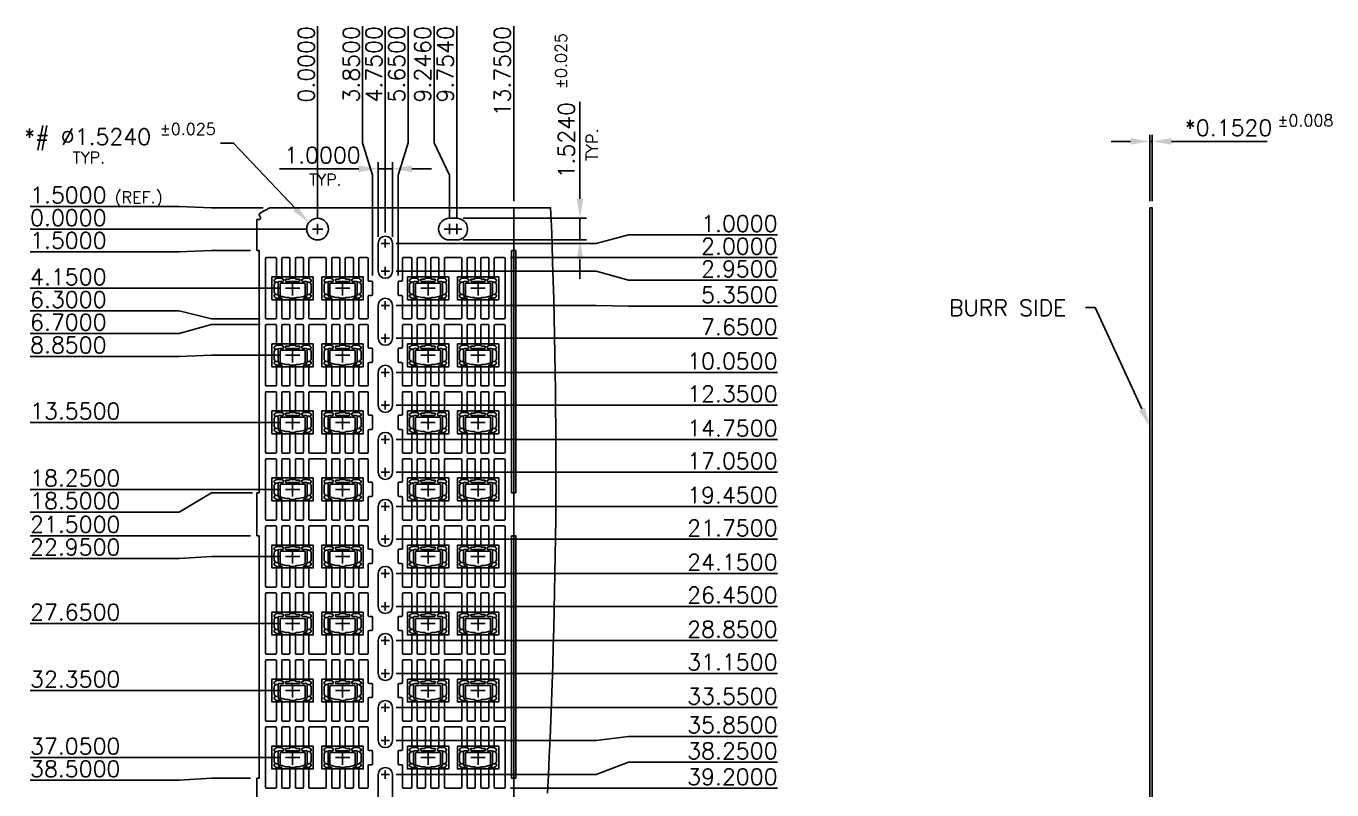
# Model space of a CAD drawing. Extents: x -367 to -120, y -452 to -104.
# Drawn here: x -365.3 to -163.8, y -221.7 to -103.9 of the extents above; entities that cross this region are included whole.
import ezdxf
from ezdxf.enums import TextEntityAlignment as Align
from ezdxf.lldxf.tags import DXFTag

# ---------------------------------------------------------------- set-up
doc = ezdxf.new("R2010")
doc.units = 0
doc.header["$LTSCALE"] = 8
doc.header["$MEASUREMENT"] = 0
doc.layers.get('0').update_dxf_attribs({"linetype": 'CONTINUOUS'})
for name, color, linetype in [('CEN', 1, 'CENTER'), ('COIN-LINE', 4, 'CONTINUOUS'), ('DIM', 5, 'CONTINUOUS'), ('LF-LINE', 7, 'CONTINUOUS'), ('Molding area', 6, 'CONTINUOUS'), ('v-groove', 2, 'CONTINUOUS')]:
    doc.layers.add(name, color=color, linetype=linetype)
doc.styles.add('SIMPLEX', font='SIMPLEX', dxfattribs={"height": 2.5})
tags = doc.linetypes.add('CENTER', pattern=[2, 1.25, -0.25, 0.25, -0.25]).pattern_tags.tags
tags[10:11] = [DXFTag(74, 4), DXFTag(75, 0), DXFTag(340, '0'), DXFTag(46, 1.0), DXFTag(50, 0.0), DXFTag(44, 0.0), DXFTag(45, 0.0)]
tags[8:9] = [DXFTag(74, 4), DXFTag(75, 0), DXFTag(340, '0'), DXFTag(46, 1.0), DXFTag(50, 0.0), DXFTag(44, 0.0), DXFTag(45, 0.0)]
tags[6:7] = [DXFTag(74, 4), DXFTag(75, 0), DXFTag(340, '0'), DXFTag(46, 1.0), DXFTag(50, 0.0), DXFTag(44, 0.0), DXFTag(45, 0.0)]
tags[4:5] = [DXFTag(74, 4), DXFTag(75, 0), DXFTag(340, '0'), DXFTag(46, 1.0), DXFTag(50, 0.0), DXFTag(44, 0.0), DXFTag(45, 0.0)]

# ---------------------------------------------------------------- blocks, each defined once
blk = doc.blocks.new('INT1')
for p, q in [((-1.9, 2.08), (-1.9, -2.08)), ((-1.21, 2.15), (-1.83, 2.15)), ((-1.14, 0.8), (-1.14, 2.08)), ((-0.76, 2.08), (-0.76, 0.8)), ((-0.26, 2.15), (-0.69, 2.15)), ((-0.19, 0.8), (-0.19, 2.08)), ((0.19, 2.08), (0.19, 0.8)), ((0.69, 2.15), (0.26, 2.15)), ((0.76, 0.8), (0.76, 2.08)), ((1.14, 2.08), (1.14, 0.8)), ((2.29, 2.15), (1.21, 2.15)), ((2.36, 0.8), (2.36, 2.08)), ((2.74, 2.08), (2.74, 0.8)), ((3.24, 2.15), (2.81, 2.15)), ((3.31, 0.8), (3.31, 2.08)), ((3.69, 2.08), (3.69, 0.8)), ((4.19, 2.15), (3.76, 2.15)), ((4.26, 0.8), (4.26, 2.08)), ((4.64, 2.08), (4.64, 0.8)), ((5.23, 2.15), (4.71, 2.15)), ((5.3, 0.57), (5.3, 2.08)), ((-1.3, 0.474), (-1.3, 0.542)), ((-1.3, 0.314), (-1.3, -0.314)), ((-1.3, 0.22), (-1.3, 0.314)), ((-1.14, 0.738), (-1.14, 0.8)), ((-1.015, 0.41), (-1.015, -0.426)), ((-0.72, 0.48), (-0.945, 0.48)), ((-0.88, -0.476), (-0.88, 0.29)), ((-0.88, 0.16), (-0.88, 0.29)), ((-0.81, 0.36), (0.81, 0.36)), ((-0.76, 0.8), (-0.76, 0.71)), ((-0.69, 0.64), (-0.65, 0.64)), ((-0.65, 0.64), (-0.65, 0.55)), ((-0.5, 0.55), (-0.5, 0.64)), ((-0.5, 0.64), (-0.26, 0.64)), ((0.43, 0.48), (-0.43, 0.48)), ((-0.19, 0.71), (-0.19, 0.8)), ((0.19, 0.8), (0.19, 0.71)), ((0.26, 0.64), (0.5, 0.64)), ((0.5, 0.64), (0.5, 0.55)), ((0.65, 0.55), (0.65, 0.64)), ((0.65, 0.64), (0.69, 0.64)), ((0.945, 0.48), (0.72, 0.48)), ((0.76, 0.71), (0.76, 0.8)), ((0.88, 0.29), (0.88, -0.476)), ((1.015, 0.29), (1.015, 0.41)), ((1.015, -0.426), (1.015, 0.29)), ((1.14, 0.738), (1.14, 0.8)), ((1.3, 0.474), (1.3, 0.542)), ((1.3, -0.22), (1.3, 0.314)), ((2.2, 0.474), (2.2, 0.542)), ((2.2, 0.314), (2.2, -0.314)), ((2.2, 0.22), (2.2, 0.314)), ((2.36, 0.738), (2.36, 0.8)), ((2.485, 0.41), (2.485, -0.426)), ((2.78, 0.48), (2.555, 0.48)), ((2.62, -0.476), (2.62, 0.29)), ((2.62, 0.16), (2.62, 0.29)), ((2.69, 0.36), (4.31, 0.36)), ((2.74, 0.8), (2.74, 0.71)), ((2.81, 0.64), (2.85, 0.64)), ((2.85, 0.64), (2.85, 0.55)), ((3, 0.55), (3, 0.64)), ((3, 0.64), (3.24, 0.64)), ((3.93, 0.48), (3.07, 0.48)), ((3.31, 0.71), (3.31, 0.8)), ((3.69, 0.8), (3.69, 0.71)), ((3.76, 0.64), (4, 0.64)), ((4, 0.64), (4, 0.55)), ((4.15, 0.55), (4.15, 0.64)), ((4.15, 0.64), (4.19, 0.64)), ((4.445, 0.48), (4.22, 0.48)), ((4.26, 0.71), (4.26, 0.8)), ((4.38, 0.29), (4.38, -0.476)), ((4.515, 0.29), (4.515, 0.41)), ((4.515, -0.426), (4.515, 0.29)), ((4.64, 0.738), (4.64, 0.8)), ((4.8, 0.474), (4.8, 0.542)), ((4.8, -0.22), (4.8, 0.314)), ((5.53, 0.5), (5.37, 0.5)), ((5.6, -0.43), (5.6, 0.43)), ((-1.3, -0.474), (-1.3, -0.542)), ((-1.14, -0.738), (-1.14, -0.8)), ((-1.14, -2.08), (-1.14, -0.8)), ((-1.015, -0.29), (-1.015, -0.426)), ((-0.83, -0.668), (-0.747, -0.69)), ((-0.469, -0.64), (-0.828, -0.544)), ((-0.76, -0.74), (-0.76, -0.8)), ((-0.76, -0.8), (-0.76, -2.08)), ((-0.26, -0.64), (-0.469, -0.64)), ((-0.19, -0.8), (-0.19, -0.71)), ((-0.19, -2.08), (-0.19, -0.8)), ((0.19, -0.71), (0.19, -0.8)), ((0.19, -0.8), (0.19, -2.08)), ((0.469, -0.64), (0.26, -0.64)), ((0.828, -0.544), (0.469, -0.64)), ((0.747, -0.69), (0.83, -0.668)), ((0.76, -0.8), (0.76, -0.74)), ((0.76, -2.08), (0.76, -0.8)), ((1.14, -0.738), (1.14, -0.8)), ((1.14, -0.8), (1.14, -2.08)), ((1.3, -0.22), (1.3, -0.314)), ((1.3, -0.474), (1.3, -0.542)), ((2.2, -0.474), (2.2, -0.542)), ((2.36, -0.738), (2.36, -0.8)), ((2.36, -2.08), (2.36, -0.8)), ((2.485, -0.29), (2.485, -0.426)), ((2.67, -0.668), (2.753, -0.69)), ((3.031, -0.64), (2.672, -0.544)), ((2.74, -0.74), (2.74, -0.8)), ((2.74, -0.8), (2.74, -2.08)), ((3.24, -0.64), (3.031, -0.64)), ((3.31, -0.8), (3.31, -0.71)), ((3.31, -2.08), (3.31, -0.8)), ((3.69, -0.71), (3.69, -0.8)), ((3.69, -0.8), (3.69, -2.08)), ((3.969, -0.64), (3.76, -0.64)), ((4.328, -0.544), (3.969, -0.64)), ((4.247, -0.69), (4.33, -0.668)), ((4.26, -0.8), (4.26, -0.74)), ((4.26, -2.08), (4.26, -0.8)), ((4.64, -0.738), (4.64, -0.8)), ((4.64, -0.8), (4.64, -2.08)), ((4.8, -0.22), (4.8, -0.314)), ((4.8, -0.474), (4.8, -0.542)), ((5.3, -2.08), (5.3, -0.57)), ((5.37, -0.5), (5.53, -0.5)), ((-1.83, -2.15), (-1.21, -2.15)), ((-0.69, -2.15), (-0.26, -2.15)), ((0.26, -2.15), (0.69, -2.15)), ((1.21, -2.15), (2.29, -2.15)), ((2.81, -2.15), (3.24, -2.15)), ((3.76, -2.15), (4.19, -2.15)), ((4.71, -2.15), (5.23, -2.15))]:
    blk.add_line(p, q)
for centre, radius, start, end in [((-1.83, 2.08), 0.07, 90, 180), ((-1.21, 2.08), 0.07, 0, 90), ((-0.69, 2.08), 0.07, 90, 180), ((-0.26, 2.08), 0.07, 0, 90), ((0.26, 2.08), 0.07, 90, 180), ((0.69, 2.08), 0.07, 0, 90), ((1.21, 2.08), 0.07, 90, 180), ((2.29, 2.08), 0.07, 0, 90), ((2.81, 2.08), 0.07, 90, 180), ((3.24, 2.08), 0.07, 0, 90), ((3.76, 2.08), 0.07, 90, 180), ((4.19, 2.08), 0.07, 0, 90), ((4.71, 2.08), 0.07, 90, 180), ((5.23, 2.08), 0.07, 0, 90), ((-1.2, 0.542), 0.1, 101.55211, 179.99078), ((-1.3, 0.394), 0.08, 269.99078, 89.99078), ((-1.24, 0.738), 0.1, 281.55211, 0), ((-0.945, 0.41), 0.07, 90, 180), ((-0.81, 0.29), 0.07, 90, 180), ((-0.69, 0.71), 0.07, 180, 270), ((-0.72, 0.55), 0.07, 270, 0), ((-0.43, 0.55), 0.07, 180, 270), ((-0.26, 0.71), 0.07, 270, 0), ((0.26, 0.71), 0.07, 180, 270), ((0.43, 0.55), 0.07, 270, 0), ((0.72, 0.55), 0.07, 180, 270), ((0.69, 0.71), 0.07, 270, 0), ((0.81, 0.29), 0.07, 0, 90), ((0.945, 0.41), 0.07, 0, 90), ((1.24, 0.738), 0.1, 180, 258.44789), ((1.2, 0.542), 0.1, 0.00922, 78.44789), ((1.3, 0.394), 0.08, 90.00922, 270.00922), ((2.3, 0.542), 0.1, 101.55211, 179.99078), ((2.2, 0.394), 0.08, 269.99078, 89.99078), ((2.26, 0.738), 0.1, 281.55211, 0), ((2.555, 0.41), 0.07, 90, 180), ((2.69, 0.29), 0.07, 90, 180), ((2.81, 0.71), 0.07, 180, 270), ((2.78, 0.55), 0.07, 270, 0), ((3.07, 0.55), 0.07, 180, 270), ((3.24, 0.71), 0.07, 270, 0), ((3.76, 0.71), 0.07, 180, 270), ((3.93, 0.55), 0.07, 270, 0), ((4.22, 0.55), 0.07, 180, 270), ((4.19, 0.71), 0.07, 270, 0), ((4.31, 0.29), 0.07, 0, 90), ((4.445, 0.41), 0.07, 0, 90), ((4.74, 0.738), 0.1, 180, 258.44789), ((4.7, 0.542), 0.1, 0.00922, 78.44789), ((4.8, 0.394), 0.08, 90.00922, 270.00922), ((5.37, 0.57), 0.07, 180, 270), ((5.53, 0.43), 0.07, 0, 90), ((-1.3, -0.394), 0.08, 270.00922, 90.00922), ((-1.2, -0.542), 0.1, 180.00922, 258.44789), ((-1.24, -0.738), 0.1, 0, 78.44789), ((-0.765, -0.426), 0.25, 180, 255), ((-0.81, -0.476), 0.07, 180, 255), ((-0.66, -0.74), 0.1, 149.98675, 180), ((-0.26, -0.71), 0.07, 0, 90), ((0.26, -0.71), 0.07, 90, 180), ((0.66, -0.74), 0.1, 0, 30.01325), ((0.81, -0.476), 0.07, 285, 0), ((0.765, -0.426), 0.25, 285, 0), ((1.24, -0.738), 0.1, 101.55211, 180), ((1.3, -0.394), 0.08, 89.99078, 269.99078), ((1.2, -0.542), 0.1, 281.55211, 359.99078), ((2.2, -0.394), 0.08, 270.00922, 90.00922), ((2.3, -0.542), 0.1, 180.00922, 258.44789), ((2.26, -0.738), 0.1, 0, 78.44789), ((2.735, -0.426), 0.25, 180, 255), ((2.69, -0.476), 0.07, 180, 255), ((2.84, -0.74), 0.1, 149.98675, 180), ((3.24, -0.71), 0.07, 0, 90), ((3.76, -0.71), 0.07, 90, 180), ((4.16, -0.74), 0.1, 0, 30.01325), ((4.31, -0.476), 0.07, 285, 0), ((4.265, -0.426), 0.25, 285, 0), ((4.74, -0.738), 0.1, 101.55211, 180), ((4.8, -0.394), 0.08, 89.99078, 269.99078), ((4.7, -0.542), 0.1, 281.55211, 359.99078), ((5.37, -0.57), 0.07, 90, 180), ((5.53, -0.43), 0.07, 270, 0), ((-1.83, -2.08), 0.07, 180, 270), ((-1.21, -2.08), 0.07, 270, 0), ((-0.69, -2.08), 0.07, 180, 270), ((-0.26, -2.08), 0.07, 270, 0), ((0.26, -2.08), 0.07, 180, 270), ((0.69, -2.08), 0.07, 270, 0), ((1.21, -2.08), 0.07, 180, 270), ((2.29, -2.08), 0.07, 270, 0), ((2.81, -2.08), 0.07, 180, 270), ((3.24, -2.08), 0.07, 270, 0), ((3.76, -2.08), 0.07, 180, 270), ((4.19, -2.08), 0.07, 270, 0), ((4.71, -2.08), 0.07, 180, 270), ((5.23, -2.08), 0.07, 270, 0)]:
    blk.add_arc(centre, radius, start, end)
at = {"layer": 'Molding area'}
for points in [[(1.45, 0.8), (-1.45, 0.8), (-1.45, -0.8), (1.45, -0.8)], [(4.95, 0.8), (2.05, 0.8), (2.05, -0.8), (4.95, -0.8)]]:
    blk.add_lwpolyline(points, close=True, dxfattribs=at)
at = {"layer": 'v-groove', "color": 4}
for p, q in [((-1.012, 0.43), (-1.228, 0.43)), ((1.012, 0.43), (1.228, 0.43)), ((2.488, 0.43), (2.272, 0.43)), ((4.512, 0.43), (4.728, 0.43)), ((-1.012, -0.43), (-1.228, -0.43)), ((1.012, -0.43), (1.228, -0.43)), ((2.488, -0.43), (2.272, -0.43)), ((4.512, -0.43), (4.728, -0.43))]:
    blk.add_line(p, q, dxfattribs=at)
at = {"layer": 'v-groove'}
for p, q in [((-0.759, 0.7), (-1.147, 0.7)), ((0.191, 0.7), (-0.191, 0.7)), ((1.147, 0.7), (0.759, 0.7)), ((2.741, 0.7), (2.353, 0.7)), ((3.691, 0.7), (3.309, 0.7)), ((4.647, 0.7), (4.259, 0.7)), ((-0.752, -0.7), (-1.147, -0.7)), ((0.191, -0.7), (-0.191, -0.7)), ((1.147, -0.7), (0.752, -0.7)), ((2.748, -0.7), (2.353, -0.7)), ((3.691, -0.7), (3.309, -0.7)), ((4.647, -0.7), (4.252, -0.7))]:
    blk.add_line(p, q, dxfattribs=at)
blk = doc.blocks.new('INT2')
for p, q in [((-1.8, 2.08), (-1.8, 0.57)), ((-1.21, 2.15), (-1.73, 2.15)), ((-1.14, 0.8), (-1.14, 2.08)), ((-0.76, 2.08), (-0.76, 0.8)), ((-0.26, 2.15), (-0.69, 2.15)), ((-0.19, 0.8), (-0.19, 2.08)), ((0.19, 0.8), (0.19, 2.08)), ((0.26, 2.15), (0.69, 2.15)), ((0.76, 2.08), (0.76, 0.8)), ((1.14, 2.08), (1.14, 0.8)), ((2.29, 2.15), (1.21, 2.15)), ((2.36, 0.8), (2.36, 2.08)), ((2.74, 2.08), (2.74, 0.8)), ((3.24, 2.15), (2.81, 2.15)), ((3.31, 0.8), (3.31, 2.08)), ((3.69, 0.8), (3.69, 2.08)), ((3.76, 2.15), (4.19, 2.15)), ((4.26, 2.08), (4.26, 0.8)), ((4.64, 2.08), (4.64, 0.8)), ((5.33, 2.15), (4.71, 2.15)), ((5.4, -2.08), (5.4, 2.08)), ((-2.1, 0.43), (-2.1, -0.43)), ((-1.87, 0.5), (-2.03, 0.5)), ((-1.3, 0.474), (-1.3, 0.542)), ((-1.3, 0.314), (-1.3, -0.314)), ((-1.3, 0.22), (-1.3, 0.314)), ((-1.14, 0.738), (-1.14, 0.8)), ((-1.015, 0.41), (-1.015, 0.29)), ((-1.015, 0.29), (-1.015, -0.426)), ((-0.72, 0.48), (-0.945, 0.48)), ((-0.88, -0.476), (-0.88, 0.29)), ((-0.88, 0.16), (-0.88, 0.29)), ((-0.81, 0.36), (0.81, 0.36)), ((-0.76, 0.8), (-0.76, 0.71)), ((-0.69, 0.64), (-0.65, 0.64)), ((-0.65, 0.64), (-0.65, 0.55)), ((-0.5, 0.55), (-0.5, 0.64)), ((-0.5, 0.64), (-0.26, 0.64)), ((0.43, 0.48), (-0.43, 0.48)), ((-0.19, 0.71), (-0.19, 0.8)), ((0.19, 0.8), (0.19, 0.71)), ((0.26, 0.64), (0.5, 0.64)), ((0.5, 0.64), (0.5, 0.55)), ((0.65, 0.55), (0.65, 0.64)), ((0.65, 0.64), (0.69, 0.64)), ((0.945, 0.48), (0.72, 0.48)), ((0.76, 0.71), (0.76, 0.8)), ((0.88, 0.29), (0.88, -0.476)), ((1.015, 0.29), (1.015, 0.41)), ((1.015, -0.426), (1.015, 0.29)), ((1.14, 0.738), (1.14, 0.8)), ((1.3, 0.474), (1.3, 0.542)), ((1.3, -0.314), (1.3, 0.314)), ((2.2, 0.474), (2.2, 0.542)), ((2.2, 0.314), (2.2, -0.314)), ((2.2, 0.22), (2.2, 0.314)), ((2.36, 0.738), (2.36, 0.8)), ((2.485, 0.41), (2.485, 0.29)), ((2.485, 0.29), (2.485, -0.426)), ((2.78, 0.48), (2.555, 0.48)), ((2.62, -0.476), (2.62, 0.29)), ((2.62, 0.16), (2.62, 0.29)), ((2.69, 0.36), (4.31, 0.36)), ((2.74, 0.8), (2.74, 0.71)), ((2.81, 0.64), (2.85, 0.64)), ((2.85, 0.64), (2.85, 0.55)), ((3, 0.55), (3, 0.64)), ((3, 0.64), (3.24, 0.64)), ((3.93, 0.48), (3.07, 0.48)), ((3.31, 0.71), (3.31, 0.8)), ((3.69, 0.8), (3.69, 0.71)), ((3.76, 0.64), (4, 0.64)), ((4, 0.64), (4, 0.55)), ((4.15, 0.55), (4.15, 0.64)), ((4.15, 0.64), (4.19, 0.64)), ((4.445, 0.48), (4.22, 0.48)), ((4.26, 0.71), (4.26, 0.8)), ((4.38, 0.29), (4.38, -0.476)), ((4.515, 0.29), (4.515, 0.41)), ((4.515, -0.426), (4.515, 0.29)), ((4.64, 0.738), (4.64, 0.8)), ((4.8, 0.474), (4.8, 0.542)), ((4.8, -0.314), (4.8, 0.314)), ((-2.03, -0.5), (-1.87, -0.5)), ((-1.8, -0.57), (-1.8, -2.08)), ((-1.3, -0.474), (-1.3, -0.542)), ((-1.14, -0.738), (-1.14, -0.8)), ((-1.14, -2.08), (-1.14, -0.8)), ((-0.83, -0.668), (-0.747, -0.69)), ((-0.469, -0.64), (-0.828, -0.544)), ((-0.76, -0.74), (-0.76, -0.8)), ((-0.76, -0.8), (-0.76, -2.08)), ((-0.26, -0.64), (-0.469, -0.64)), ((-0.19, -0.8), (-0.19, -0.71)), ((-0.19, -2.08), (-0.19, -0.8)), ((0.19, -0.71), (0.19, -0.8)), ((0.19, -0.8), (0.19, -2.08)), ((0.469, -0.64), (0.26, -0.64)), ((0.828, -0.544), (0.469, -0.64)), ((0.747, -0.69), (0.83, -0.668)), ((0.76, -0.8), (0.76, -0.74)), ((0.76, -2.08), (0.76, -0.8)), ((1.14, -0.738), (1.14, -0.8)), ((1.14, -0.8), (1.14, -2.08)), ((1.3, -0.474), (1.3, -0.542)), ((2.2, -0.474), (2.2, -0.542)), ((2.36, -0.738), (2.36, -0.8)), ((2.36, -2.08), (2.36, -0.8)), ((2.67, -0.668), (2.753, -0.69)), ((3.031, -0.64), (2.672, -0.544)), ((2.74, -0.74), (2.74, -0.8)), ((2.74, -0.8), (2.74, -2.08)), ((3.24, -0.64), (3.031, -0.64)), ((3.31, -0.8), (3.31, -0.71)), ((3.31, -2.08), (3.31, -0.8)), ((3.69, -0.71), (3.69, -0.8)), ((3.69, -0.8), (3.69, -2.08)), ((3.969, -0.64), (3.76, -0.64)), ((4.328, -0.544), (3.969, -0.64)), ((4.247, -0.69), (4.33, -0.668)), ((4.26, -0.8), (4.26, -0.74)), ((4.26, -2.08), (4.26, -0.8)), ((4.64, -0.738), (4.64, -0.8)), ((4.64, -0.8), (4.64, -2.08)), ((4.8, -0.474), (4.8, -0.542)), ((-1.73, -2.15), (-1.21, -2.15)), ((-0.69, -2.15), (-0.26, -2.15)), ((0.26, -2.15), (0.69, -2.15)), ((1.21, -2.15), (2.29, -2.15)), ((2.81, -2.15), (3.24, -2.15)), ((3.76, -2.15), (4.19, -2.15)), ((4.71, -2.15), (5.33, -2.15))]:
    blk.add_line(p, q)
for centre, radius, start, end in [((-1.73, 2.08), 0.07, 90, 180), ((-1.21, 2.08), 0.07, 0, 90), ((-0.69, 2.08), 0.07, 90, 180), ((-0.26, 2.08), 0.07, 0, 90), ((0.26, 2.08), 0.07, 90, 180), ((0.69, 2.08), 0.07, 0, 90), ((1.21, 2.08), 0.07, 90, 180), ((2.29, 2.08), 0.07, 0, 90), ((2.81, 2.08), 0.07, 90, 180), ((3.24, 2.08), 0.07, 0, 90), ((3.76, 2.08), 0.07, 90, 180), ((4.19, 2.08), 0.07, 0, 90), ((4.71, 2.08), 0.07, 90, 180), ((5.33, 2.08), 0.07, 0, 90), ((-2.03, 0.43), 0.07, 90, 180), ((-1.87, 0.57), 0.07, 270, 0), ((-1.2, 0.542), 0.1, 101.55211, 179.99078), ((-1.3, 0.394), 0.08, 269.99078, 89.99078), ((-1.24, 0.738), 0.1, 281.55211, 0), ((-0.945, 0.41), 0.07, 90, 180), ((-0.81, 0.29), 0.07, 90, 180), ((-0.69, 0.71), 0.07, 180, 270), ((-0.72, 0.55), 0.07, 270, 0), ((-0.43, 0.55), 0.07, 180, 270), ((-0.26, 0.71), 0.07, 270, 0), ((0.26, 0.71), 0.07, 180, 270), ((0.43, 0.55), 0.07, 270, 0), ((0.72, 0.55), 0.07, 180, 270), ((0.69, 0.71), 0.07, 270, 0), ((0.81, 0.29), 0.07, 0, 90), ((0.945, 0.41), 0.07, 0, 90), ((1.24, 0.738), 0.1, 180, 258.44789), ((1.2, 0.542), 0.1, 0.00922, 78.44789), ((1.3, 0.394), 0.08, 90.00922, 270.00922), ((2.3, 0.542), 0.1, 101.55211, 179.99078), ((2.2, 0.394), 0.08, 269.99078, 89.99078), ((2.26, 0.738), 0.1, 281.55211, 0), ((2.555, 0.41), 0.07, 90, 180), ((2.69, 0.29), 0.07, 90, 180), ((2.81, 0.71), 0.07, 180, 270), ((2.78, 0.55), 0.07, 270, 0), ((3.07, 0.55), 0.07, 180, 270), ((3.24, 0.71), 0.07, 270, 0), ((3.76, 0.71), 0.07, 180, 270), ((3.93, 0.55), 0.07, 270, 0), ((4.22, 0.55), 0.07, 180, 270), ((4.19, 0.71), 0.07, 270, 0), ((4.31, 0.29), 0.07, 0, 90), ((4.445, 0.41), 0.07, 0, 90), ((4.74, 0.738), 0.1, 180, 258.44789), ((4.7, 0.542), 0.1, 0.00922, 78.44789), ((4.8, 0.394), 0.08, 90.00922, 270.00922), ((-2.03, -0.43), 0.07, 180, 270), ((-1.87, -0.57), 0.07, 0, 90), ((-1.3, -0.394), 0.08, 270.00922, 90.00922), ((-1.2, -0.542), 0.1, 180.00922, 258.44789), ((-1.24, -0.738), 0.1, 0, 78.44789), ((-0.765, -0.426), 0.25, 180, 255), ((-0.81, -0.476), 0.07, 180, 255), ((-0.66, -0.74), 0.1, 149.98675, 180), ((-0.26, -0.71), 0.07, 0, 90), ((0.26, -0.71), 0.07, 90, 180), ((0.66, -0.74), 0.1, 0, 30.01325), ((0.81, -0.476), 0.07, 285, 0), ((0.765, -0.426), 0.25, 285, 0), ((1.24, -0.738), 0.1, 101.55211, 180), ((1.3, -0.394), 0.08, 89.99078, 269.99078), ((1.2, -0.542), 0.1, 281.55211, 359.99078), ((2.2, -0.394), 0.08, 270.00922, 90.00922), ((2.3, -0.542), 0.1, 180.00922, 258.44789), ((2.26, -0.738), 0.1, 0, 78.44789), ((2.735, -0.426), 0.25, 180, 255), ((2.69, -0.476), 0.07, 180, 255), ((2.84, -0.74), 0.1, 149.98675, 180), ((3.24, -0.71), 0.07, 0, 90), ((3.76, -0.71), 0.07, 90, 180), ((4.16, -0.74), 0.1, 0, 30.01325), ((4.31, -0.476), 0.07, 285, 0), ((4.265, -0.426), 0.25, 285, 0), ((4.74, -0.738), 0.1, 101.55211, 180), ((4.8, -0.394), 0.08, 89.99078, 269.99078), ((4.7, -0.542), 0.1, 281.55211, 359.99078), ((-1.73, -2.08), 0.07, 180, 270), ((-1.21, -2.08), 0.07, 270, 0), ((-0.69, -2.08), 0.07, 180, 270), ((-0.26, -2.08), 0.07, 270, 0), ((0.26, -2.08), 0.07, 180, 270), ((0.69, -2.08), 0.07, 270, 0), ((1.21, -2.08), 0.07, 180, 270), ((2.29, -2.08), 0.07, 270, 0), ((2.81, -2.08), 0.07, 180, 270), ((3.24, -2.08), 0.07, 270, 0), ((3.76, -2.08), 0.07, 180, 270), ((4.19, -2.08), 0.07, 270, 0), ((4.71, -2.08), 0.07, 180, 270), ((5.33, -2.08), 0.07, 270, 0)]:
    blk.add_arc(centre, radius, start, end)
at = {"layer": 'Molding area'}
for points in [[(-1.45, 0.8), (-1.45, -0.8), (1.45, -0.8), (1.45, 0.8)], [(2.05, 0.8), (2.05, -0.8), (4.95, -0.8), (4.95, 0.8)]]:
    blk.add_lwpolyline(points, close=True, dxfattribs=at)
at = {"layer": 'v-groove', "color": 4}
for p, q in [((-1.012, 0.43), (-1.228, 0.43)), ((1.012, 0.43), (1.228, 0.43)), ((2.488, 0.43), (2.272, 0.43)), ((4.512, 0.43), (4.728, 0.43)), ((-1.012, -0.43), (-1.228, -0.43)), ((1.012, -0.43), (1.228, -0.43)), ((2.488, -0.43), (2.272, -0.43)), ((4.512, -0.43), (4.728, -0.43))]:
    blk.add_line(p, q, dxfattribs=at)
at = {"layer": 'v-groove'}
for p, q in [((-1.147, 0.7), (-0.759, 0.7)), ((-0.191, 0.7), (0.191, 0.7)), ((0.759, 0.7), (1.147, 0.7)), ((2.353, 0.7), (2.741, 0.7)), ((3.309, 0.7), (3.691, 0.7)), ((4.259, 0.7), (4.647, 0.7)), ((-1.147, -0.7), (-0.752, -0.7)), ((-0.191, -0.7), (0.191, -0.7)), ((0.752, -0.7), (1.147, -0.7)), ((2.353, -0.7), (2.748, -0.7)), ((3.309, -0.7), (3.691, -0.7)), ((4.252, -0.7), (4.647, -0.7))]:
    blk.add_line(p, q, dxfattribs=at)

msp = doc.modelspace()

# ---------------------------------------------------------------- linework, layer by layer
at = {"layer": 'CEN'}
for p, q in [((-290.05, -131.87), (-290.05, -314.47)), ((-320.3, -135.96), (-320.3, -134.37)), ((-299.96, -135.96), (-299.96, -134.37)), ((-298.84, -135.96), (-298.84, -134.37)), ((-319.51, -135.17), (-321.09, -135.17)), ((-309.85, -138.03), (-309.85, -136.71)), ((-299.17, -135.17), (-300.75, -135.17)), ((-298.05, -135.17), (-299.63, -135.17)), ((-309.19, -137.37), (-310.51, -137.37)), ((-309.85, -142.32), (-309.85, -141)), ((-309.19, -141.66), (-310.51, -141.66)), ((-323.05, -144.3), (-325.25, -144.3)), ((-324.15, -145.4), (-324.15, -143.2)), ((-317.55, -144.3), (-315.35, -144.3)), ((-316.45, -145.4), (-316.45, -143.2)), ((-302.15, -144.3), (-304.35, -144.3)), ((-303.25, -145.4), (-303.25, -143.2)), ((-296.65, -144.3), (-294.45, -144.3)), ((-295.55, -145.4), (-295.55, -143.2)), ((-309.19, -146.94), (-310.51, -146.94)), ((-309.85, -147.6), (-309.85, -146.28)), ((-309.19, -152), (-310.51, -152)), ((-309.85, -152.66), (-309.85, -151.34)), ((-323.05, -154.64), (-325.25, -154.64)), ((-324.15, -155.74), (-324.15, -153.54)), ((-317.55, -154.64), (-315.35, -154.64)), ((-316.45, -155.74), (-316.45, -153.54)), ((-302.15, -154.64), (-304.35, -154.64)), ((-303.25, -155.74), (-303.25, -153.54)), ((-296.65, -154.64), (-294.45, -154.64)), ((-295.55, -155.74), (-295.55, -153.54)), ((-309.85, -157.94), (-309.85, -156.62)), ((-309.19, -157.28), (-310.51, -157.28)), ((-309.19, -162.34), (-310.51, -162.34)), ((-309.85, -163), (-309.85, -161.68)), ((-323.05, -164.98), (-325.25, -164.98)), ((-324.15, -166.08), (-324.15, -163.88)), ((-317.55, -164.98), (-315.35, -164.98)), ((-316.45, -166.08), (-316.45, -163.88)), ((-302.15, -164.98), (-304.35, -164.98)), ((-303.25, -166.08), (-303.25, -163.88)), ((-296.65, -164.98), (-294.45, -164.98)), ((-295.55, -166.08), (-295.55, -163.88)), ((-309.85, -168.28), (-309.85, -166.96)), ((-309.19, -167.62), (-310.51, -167.62)), ((-309.19, -172.68), (-310.51, -172.68)), ((-309.85, -173.34), (-309.85, -172.02)), ((-324.15, -176.42), (-324.15, -174.22)), ((-316.45, -176.42), (-316.45, -174.22)), ((-303.25, -176.42), (-303.25, -174.22)), ((-295.55, -176.42), (-295.55, -174.22)), ((-323.05, -175.32), (-325.25, -175.32)), ((-317.55, -175.32), (-315.35, -175.32)), ((-302.15, -175.32), (-304.35, -175.32)), ((-296.65, -175.32), (-294.45, -175.32)), ((-309.19, -177.96), (-310.51, -177.96)), ((-309.85, -178.62), (-309.85, -177.3)), ((-309.19, -183.02), (-310.51, -183.02)), ((-309.85, -183.68), (-309.85, -182.36)), ((-324.15, -186.76), (-324.15, -184.56)), ((-316.45, -186.76), (-316.45, -184.56)), ((-303.25, -186.76), (-303.25, -184.56)), ((-295.55, -186.76), (-295.55, -184.56)), ((-323.05, -185.66), (-325.25, -185.66)), ((-317.55, -185.66), (-315.35, -185.66)), ((-302.15, -185.66), (-304.35, -185.66)), ((-296.65, -185.66), (-294.45, -185.66)), ((-309.19, -188.3), (-310.51, -188.3)), ((-309.85, -188.96), (-309.85, -187.64)), ((-309.19, -193.36), (-310.51, -193.36)), ((-309.85, -194.02), (-309.85, -192.7)), ((-324.15, -197.1), (-324.15, -194.9)), ((-316.45, -197.1), (-316.45, -194.9)), ((-303.25, -197.1), (-303.25, -194.9)), ((-295.55, -197.1), (-295.55, -194.9)), ((-323.05, -196), (-325.25, -196)), ((-317.55, -196), (-315.35, -196)), ((-302.15, -196), (-304.35, -196)), ((-296.65, -196), (-294.45, -196)), ((-309.19, -198.64), (-310.51, -198.64)), ((-309.85, -199.3), (-309.85, -197.98)), ((-309.85, -204.36), (-309.85, -203.04)), ((-324.15, -207.44), (-324.15, -205.24)), ((-316.45, -207.44), (-316.45, -205.24)), ((-309.19, -203.7), (-310.51, -203.7)), ((-303.25, -207.44), (-303.25, -205.24)), ((-295.55, -207.44), (-295.55, -205.24)), ((-323.05, -206.34), (-325.25, -206.34)), ((-317.55, -206.34), (-315.35, -206.34)), ((-302.15, -206.34), (-304.35, -206.34)), ((-296.65, -206.34), (-294.45, -206.34)), ((-309.19, -208.98), (-310.51, -208.98)), ((-309.85, -209.64), (-309.85, -208.32)), ((-309.85, -214.7), (-309.85, -213.38)), ((-309.19, -214.04), (-310.51, -214.04)), ((-323.05, -216.68), (-325.25, -216.68)), ((-324.15, -217.78), (-324.15, -215.58)), ((-317.55, -216.68), (-315.35, -216.68)), ((-316.45, -217.78), (-316.45, -215.58)), ((-302.15, -216.68), (-304.35, -216.68)), ((-303.25, -217.78), (-303.25, -215.58)), ((-296.65, -216.68), (-294.45, -216.68)), ((-295.55, -217.78), (-295.55, -215.58)), ((-309.19, -219.32), (-310.51, -219.32)), ((-309.85, -219.98), (-309.85, -218.66))]:
    msp.add_line(p, q, dxfattribs=at)
at = {"layer": 'COIN-LINE'}
for p, q in [((-320.3, -126.87), (-320.3, -121.87)), ((-311.83, -126.87), (-313.35, -121.87)), ((-309.85, -126.87), (-309.85, -121.87)), ((-307.87, -126.87), (-306.35, -121.87)), ((-299.96, -126.87), (-302.34, -121.87)), ((-298.84, -126.87), (-298.84, -121.87)), ((-290.05, -126.87), (-290.05, -121.87)), ((-336.65, -131.87), (-341.65, -131.67)), ((-336.65, -135.17), (-341.65, -135.17)), ((-277.35, -137.37), (-272.35, -136.07)), ((-336.65, -138.47), (-341.65, -138.67)), ((-277.35, -139.57), (-272.35, -139.57)), ((-277.35, -141.66), (-272.35, -143.07)), ((-336.65, -144.3), (-341.65, -144.3)), ((-277.35, -146.94), (-272.35, -147.07)), ((-336.65, -149.03), (-341.65, -147.8)), ((-336.65, -149.91), (-341.65, -151.3)), ((-277.35, -152), (-272.35, -152)), ((-336.65, -154.64), (-341.65, -154.8)), ((-277.35, -157.28), (-272.35, -157.28)), ((-277.35, -162.34), (-272.35, -162.34)), ((-336.65, -164.98), (-341.65, -164.98)), ((-277.35, -167.62), (-272.35, -167.62)), ((-277.35, -172.68), (-272.35, -172.68)), ((-336.65, -175.32), (-341.65, -175.32)), ((-336.65, -175.87), (-341.65, -178.82)), ((-277.35, -177.96), (-272.35, -177.96)), ((-336.65, -182.47), (-341.65, -182.47)), ((-277.35, -183.02), (-272.35, -183.02)), ((-336.65, -185.66), (-341.65, -185.97)), ((-277.35, -188.3), (-272.35, -188.3)), ((-277.35, -193.36), (-272.35, -193.36)), ((-336.65, -196), (-341.65, -196)), ((-277.35, -198.64), (-272.35, -198.64)), ((-277.35, -203.7), (-272.35, -203.7)), ((-336.65, -206.34), (-341.65, -206.34)), ((-277.35, -208.98), (-272.35, -208.98)), ((-277.35, -214.04), (-272.35, -213.41)), ((-336.65, -216.68), (-341.65, -216.68)), ((-277.35, -219.32), (-272.35, -217.41)), ((-336.65, -219.87), (-341.65, -220.18)), ((-277.35, -221.41), (-272.35, -221.41))]:
    msp.add_line(p, q, dxfattribs=at)
msp.add_lwpolyline([(-191.89, -131.87), (-191.89, -314.47), (-191.56, -314.47), (-191.56, -131.87)], close=True, dxfattribs=at)
at = {"layer": 'DIM'}
for p, q in [((-320.3, -121.87), (-320.3, -103.87)), ((-313.35, -121.87), (-313.35, -103.87)), ((-309.85, -121.87), (-309.85, -103.87)), ((-306.35, -121.87), (-306.35, -103.87)), ((-302.34, -121.87), (-302.34, -103.87)), ((-298.84, -121.87), (-298.84, -103.87)), ((-290.05, -121.87), (-290.05, -103.87)), ((-279.82, -130.49), (-279.82, -115.54)), ((-191.89, -130.87), (-191.89, -120.65)), ((-191.56, -130.87), (-191.56, -120.65)), ((-194.89, -121.65), (-197.89, -121.65)), ((-191.89, -121.65), (-191.56, -121.65)), ((-188.56, -121.65), (-173.82, -121.65)), ((-310.95, -136.37), (-310.95, -124.87)), ((-308.75, -136.37), (-308.75, -124.87)), ((-313.95, -125.87), (-326.15, -125.87)), ((-320.3, -133.37), (-320.3, -126.87)), ((-311.83, -142.35), (-311.83, -126.87)), ((-310.95, -125.87), (-308.75, -125.87)), ((-309.85, -135.71), (-309.85, -126.87)), ((-307.87, -142.35), (-307.87, -126.87)), ((-305.75, -125.87), (-302.75, -125.87)), ((-299.96, -133.37), (-299.96, -126.87)), ((-298.84, -133.37), (-298.84, -126.87)), ((-290.05, -130.87), (-290.05, -126.87)), ((-341.65, -131.67), (-364.65, -131.67)), ((-328.69, -131.87), (-336.65, -131.87)), ((-297.84, -133.49), (-278.82, -133.49)), ((-279.82, -133.49), (-279.82, -136.84)), ((-341.65, -135.17), (-364.65, -135.17)), ((-322.09, -135.17), (-336.65, -135.17)), ((-297.84, -136.84), (-278.82, -136.84)), ((-272.35, -136.07), (-249.35, -136.07)), ((-341.65, -138.67), (-364.65, -138.67)), ((-330.65, -138.47), (-336.65, -138.47)), ((-308.19, -137.37), (-277.35, -137.37)), ((-290.52, -139.57), (-277.35, -139.57)), ((-279.82, -139.84), (-279.82, -142.84)), ((-272.35, -139.57), (-249.35, -139.57)), ((-308.19, -141.66), (-277.35, -141.66)), ((-341.65, -144.3), (-364.65, -144.3)), ((-326.25, -144.3), (-336.65, -144.3)), ((-272.35, -143.07), (-249.35, -143.07)), ((-308.19, -146.94), (-277.35, -146.94)), ((-341.65, -147.8), (-364.65, -147.8)), ((-329.17, -149.03), (-336.65, -149.03)), ((-272.35, -147.07), (-249.35, -147.07)), ((-200.32, -147.28), (-201.82, -147.28)), ((-193.14, -162.92), (-200.32, -147.28)), ((-329.17, -149.91), (-336.65, -149.91)), ((-341.65, -151.3), (-364.65, -151.3)), ((-308.19, -152), (-277.35, -152)), ((-272.35, -152), (-249.35, -152)), ((-341.65, -154.8), (-364.65, -154.8)), ((-326.25, -154.64), (-336.65, -154.64)), ((-308.19, -157.28), (-277.35, -157.28)), ((-272.35, -157.28), (-249.35, -157.28)), ((-308.19, -162.34), (-277.35, -162.34)), ((-272.35, -162.34), (-249.35, -162.34)), ((-341.65, -164.98), (-364.65, -164.98)), ((-326.25, -164.98), (-336.65, -164.98)), ((-308.19, -167.62), (-277.35, -167.62)), ((-272.35, -167.62), (-249.35, -167.62)), ((-308.19, -172.68), (-277.35, -172.68)), ((-272.35, -172.68), (-249.35, -172.68)), ((-341.65, -175.32), (-364.65, -175.32)), ((-326.25, -175.32), (-336.65, -175.32)), ((-330.32, -175.87), (-336.65, -175.87)), ((-341.65, -178.82), (-364.65, -178.82)), ((-308.19, -177.96), (-277.35, -177.96)), ((-272.35, -177.96), (-249.35, -177.96)), ((-341.65, -182.47), (-364.65, -182.47)), ((-330.65, -182.47), (-336.65, -182.47)), ((-308.19, -183.02), (-277.35, -183.02)), ((-272.35, -183.02), (-249.35, -183.02)), ((-341.65, -185.97), (-364.65, -185.97)), ((-326.25, -185.66), (-336.65, -185.66)), ((-308.19, -188.3), (-277.35, -188.3)), ((-272.35, -188.3), (-249.35, -188.3)), ((-308.19, -193.36), (-277.35, -193.36)), ((-272.35, -193.36), (-249.35, -193.36)), ((-341.65, -196), (-364.65, -196)), ((-326.25, -196), (-336.65, -196)), ((-308.19, -198.64), (-277.35, -198.64)), ((-272.35, -198.64), (-249.35, -198.64)), ((-308.19, -203.7), (-277.35, -203.7)), ((-272.35, -203.7), (-249.35, -203.7)), ((-341.65, -206.34), (-364.65, -206.34)), ((-326.25, -206.34), (-336.65, -206.34)), ((-308.19, -208.98), (-277.35, -208.98)), ((-272.35, -208.98), (-249.35, -208.98)), ((-272.35, -213.41), (-249.35, -213.41)), ((-308.19, -214.04), (-277.35, -214.04)), ((-341.65, -216.68), (-364.65, -216.68)), ((-326.25, -216.68), (-336.65, -216.68)), ((-272.35, -217.41), (-249.35, -217.41)), ((-308.19, -219.32), (-277.35, -219.32)), ((-341.65, -220.18), (-364.65, -220.18)), ((-330.65, -219.87), (-336.65, -219.87)), ((-290.52, -221.41), (-277.35, -221.41)), ((-272.35, -221.41), (-249.35, -221.41))]:
    msp.add_line(p, q, dxfattribs=at)
msp.add_lwpolyline([(-323.71, -131.99), (-333.28, -121.9), (-335.27, -121.9)], dxfattribs=at)
for points in [[(-191.89, -121.65), (-194.89, -122.15), (-194.89, -121.15)], [(-191.56, -121.65), (-188.56, -122.15), (-188.56, -121.15)], [(-310.95, -125.87), (-313.95, -126.37), (-313.95, -125.37)], [(-308.75, -125.87), (-305.75, -126.37), (-305.75, -125.37)], [(-279.82, -133.49), (-280.32, -130.49), (-279.32, -130.49)], [(-321.65, -134.17), (-323.35, -131.65), (-324.07, -132.34)], [(-279.82, -136.84), (-280.32, -139.84), (-279.32, -139.84)], [(-191.89, -165.65), (-192.69, -162.71), (-193.6, -163.13)]]:
    msp.add_solid(points, dxfattribs=at)
at = {"layer": 'LF-LINE'}
msp.add_lwpolyline([(-284.84, -222.18, 0.023153), (-284.35, -131.87), (-327.69, -131.87), (-329.2, -132.74, 0.445944), (-329.27, -133.06), (-329.13, -133.36, -0.613622), (-329.31, -133.71), (-329.65, -133.71), (-329.65, -138.47), (-329.32, -138.47), (-329.32, -175.87), (-329.65, -175.87), (-329.65, -182.47), (-329.32, -182.47), (-329.32, -219.87), (-329.65, -219.87), (-329.65, -226.47)], format="xyb", dxfattribs=at)
for points in [[(-299.96, -136.84), (-298.84, -136.84, 1), (-298.84, -133.49), (-299.96, -133.49, 1)], [(-310.95, -141.66, 1), (-308.75, -141.66), (-308.75, -137.37, 1), (-310.95, -137.37)], [(-310.95, -152, 1), (-308.75, -152), (-308.75, -146.94, 1), (-310.95, -146.94)], [(-310.95, -162.34, 1), (-308.75, -162.34), (-308.75, -157.28, 1), (-310.95, -157.28)], [(-310.95, -172.68, 1), (-308.75, -172.68), (-308.75, -167.62, 1), (-310.95, -167.62)], [(-310.95, -183.02, 1), (-308.75, -183.02), (-308.75, -177.96, 1), (-310.95, -177.96)], [(-310.95, -193.36, 1), (-308.75, -193.36), (-308.75, -188.3, 1), (-310.95, -188.3)], [(-310.95, -203.7, 1), (-308.75, -203.7), (-308.75, -198.64, 1), (-310.95, -198.64)], [(-310.95, -214.04, 1), (-308.75, -214.04), (-308.75, -208.98, 1), (-310.95, -208.98)], [(-310.95, -227.02, 1), (-308.75, -227.02), (-308.75, -219.32, 1), (-310.95, -219.32)]]:
    msp.add_lwpolyline(points, format="xyb", close=True, dxfattribs=at)
for points in [[(-290.38, -138.47), (-289.72, -138.47), (-289.72, -175.87), (-290.38, -175.87)], [(-290.38, -182.47), (-289.72, -182.47), (-289.72, -219.87), (-290.38, -219.87)]]:
    msp.add_lwpolyline(points, close=True, dxfattribs=at)
msp.add_circle((-320.3, -135.17), 1.68, dxfattribs=at)

# ---------------------------------------------------------------- block references
at = {"xscale": 2.2, "yscale": 2.2, "zscale": 2.2}
for name, p in [('INT1', (-324.15, -144.3)), ('INT2', (-303.25, -144.3)), ('INT1', (-324.15, -154.64)), ('INT2', (-303.25, -154.64)), ('INT1', (-324.15, -164.98)), ('INT2', (-303.25, -164.98)), ('INT1', (-324.15, -175.32)), ('INT2', (-303.25, -175.32)), ('INT1', (-324.15, -185.66)), ('INT2', (-303.25, -185.66)), ('INT1', (-324.15, -196)), ('INT2', (-303.25, -196)), ('INT1', (-324.15, -206.34)), ('INT2', (-303.25, -206.34)), ('INT1', (-324.15, -216.68)), ('INT2', (-303.25, -216.68))]:
    msp.add_blockref(name, p, dxfattribs=at)

# ---------------------------------------------------------------- texts
at = {"layer": 'DIM', "style": 'SIMPLEX'}
for s, p in [('0.0000', (-320.8, -103.87)), ('3.8500', (-313.85, -103.87)), ('4.7500', (-310.35, -103.87)), ('5.6500', (-306.85, -103.87)), ('9.2460', (-302.84, -103.87)), ('9.7540', (-299.34, -103.87)), ('13.7500', (-290.55, -103.87))]:
    msp.add_text(s, height=2.5, rotation=90, dxfattribs=at).set_placement(p, align=Align.RIGHT)
for s, height, p in [('%%P0.025', 1.8, (-344.64, -120.64)), ('*# %%C1.5240', 2.5, (-365.59, -122.18)), ('TYP.', 1.8, (-358.09, -125.04)), ('1.5000', 2.5, (-364.65, -131.17)), ('(REF.)', 1.8, (-351.61, -131.17)), ('0.0000', 2.5, (-364.65, -134.67)), ('1.5000', 2.5, (-364.65, -138.17)), ('4.1500', 2.5, (-364.65, -143.8)), ('6.3000', 2.5, (-364.65, -147.3)), ('BURR SIDE', 2.5, (-222.9, -148.57)), ('6.7000', 2.5, (-364.65, -150.8)), ('8.8500', 2.5, (-364.65, -154.3)), ('13.5500', 2.5, (-364.65, -164.48)), ('18.2500', 2.5, (-364.65, -174.82)), ('18.5000', 2.5, (-364.65, -178.32)), ('21.5000', 2.5, (-364.65, -181.97)), ('22.9500', 2.5, (-364.65, -185.47)), ('27.6500', 2.5, (-364.65, -195.5)), ('32.3500', 2.5, (-364.65, -205.84)), ('37.0500', 2.5, (-364.65, -216.18)), ('38.5000', 2.5, (-364.65, -219.68))]:
    msp.add_text(s, height=height, dxfattribs=at).set_placement(p)
for s, p in [('1.0000', (-249.35, -135.57)), ('2.0000', (-249.35, -139.07)), ('2.9500', (-249.35, -142.57)), ('5.3500', (-249.35, -146.57)), ('7.6500', (-249.35, -151.5)), ('10.0500', (-249.35, -156.78)), ('12.3500', (-249.35, -161.84)), ('14.7500', (-249.35, -167.12)), ('17.0500', (-249.35, -172.18)), ('19.4500', (-249.35, -177.46)), ('21.7500', (-249.35, -182.52)), ('24.1500', (-249.35, -187.8)), ('26.4500', (-249.35, -192.86)), ('28.8500', (-249.35, -198.14)), ('31.1500', (-249.35, -203.2)), ('33.5500', (-249.35, -208.48)), ('35.8500', (-249.35, -212.91)), ('38.2500', (-249.35, -216.91)), ('39.2000', (-249.35, -220.91))]:
    msp.add_text(s, height=2.5, dxfattribs=at).set_placement(p, align=Align.RIGHT)
at = {"layer": 'DIM', "attachment_point": 5, "rotation": 90, "style": 'SIMPLEX'}
for s, insert, char_height in [('±0.025', (-282.75, -109.27), 1.8), ('1.5240', (-281.92, -121.47), 2.5), ('TYP.', (-277.95, -122.14), 1.8)]:
    msp.add_mtext(s, dxfattribs=dict(at, insert=insert, char_height=char_height))
at = {"layer": 'DIM', "attachment_point": 5, "style": 'SIMPLEX'}
for s, insert, char_height in [('*0.1520', (-179.78, -119.55), 2.5), ('±0.008', (-167.92, -118.41), 1.8), ('1.0000', (-319.54, -123.77), 2.5), ('TYP.', (-319.1, -127.55), 1.8)]:
    msp.add_mtext(s, dxfattribs=dict(at, insert=insert, char_height=char_height))

doc.saveas('drawing.dxf')
